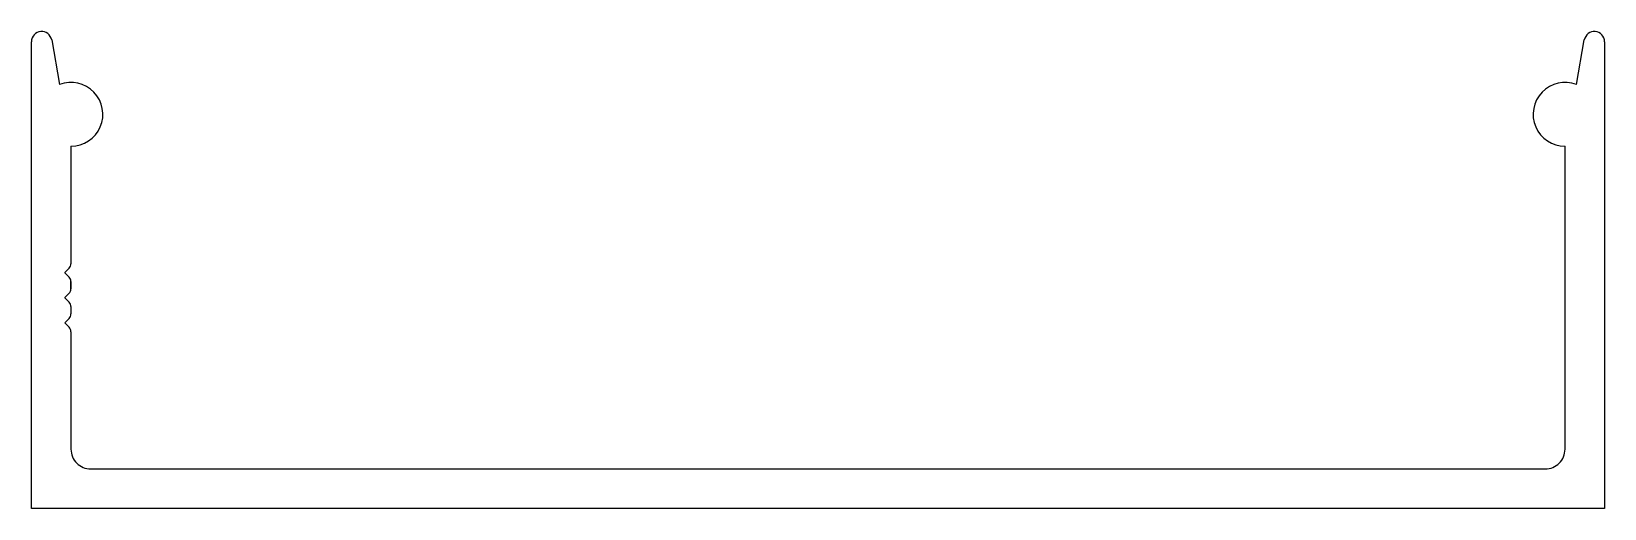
# Model space of a CAD drawing. Header units: inches. Extents: x -30.1 to 32.6, y 0 to 19.
import ezdxf

# ---------------------------------------------------------------- set-up
doc = ezdxf.new("R2010")
doc.units = ezdxf.units.IN
doc.header["$MEASUREMENT"] = 0
doc.layers.add('1', color=7, linetype='Continuous')

msp = doc.modelspace()

# ---------------------------------------------------------------- linework, layer by layer
at = {"layer": '1', "color": 7, "linetype": 'Continuous'}
for p, q in [((-30.133, 0.023), (-30.133, 18.616)), ((-29.326, 18.687), (-29.013, 16.906)), ((31.434, 16.906), (31.748, 18.687)), ((32.554, 18.616), (32.554, 0.023)), ((-28.558, 14.45), (-28.558, 9.771)), ((30.979, 2.385), (30.979, 14.45)), ((-28.631, 9.595), (-28.803, 9.424)), ((-28.803, 9.412), (-28.631, 9.241)), ((-28.558, 9.771), (-28.558, 9.771)), ((-28.558, 9.771), (-28.558, 9.771)), ((-28.558, 9.064), (-28.558, 8.771)), ((-28.558, 8.771), (-28.558, 9.064)), ((-28.558, 9.064), (-28.558, 8.771)), ((-28.558, 8.771), (-28.558, 9.064)), ((-28.558, 9.064), (-28.558, 8.771)), ((-28.631, 8.595), (-28.803, 8.424)), ((-28.803, 8.412), (-28.631, 8.241)), ((-28.631, 7.595), (-28.803, 7.424)), ((-28.558, 8.064), (-28.558, 7.772)), ((-28.803, 7.412), (-28.631, 7.241)), ((-28.558, 7.064), (-28.558, 2.385)), ((-27.771, 1.598), (30.192, 1.598)), ((32.554, 0.023), (-30.133, 0.023))]:
    msp.add_line(p, q, dxfattribs=at)
for centre, radius, start, end in [((-29.727, 18.616), 0.406, 10.00113, 180.0011), ((32.148, 18.616), 0.406, 359.9989, 169.99887), ((-28.558, 15.72), 1.27, 270.00003, 110.95895), ((30.979, 15.72), 1.27, 69.04105, 269.99997), ((-28.797, 9.418), 0.008, 135, 225), ((-28.808, 9.771), 0.25, 315, 360), ((-28.808, 9.064), 0.25, 0, 45), ((-28.797, 8.418), 0.008, 135, 225), ((-28.808, 8.771), 0.25, 315, 360), ((-28.808, 8.064), 0.25, 360, 45), ((-28.808, 7.772), 0.25, 315, 360), ((-28.797, 7.418), 0.008, 135, 225), ((-28.808, 7.064), 0.25, 360, 45), ((-27.771, 2.385), 0.787, 179.99996, 270.00004), ((30.192, 2.385), 0.787, 269.99996, 0.00004)]:
    msp.add_arc(centre, radius, start, end, dxfattribs=at)

doc.saveas('drawing.dxf')
